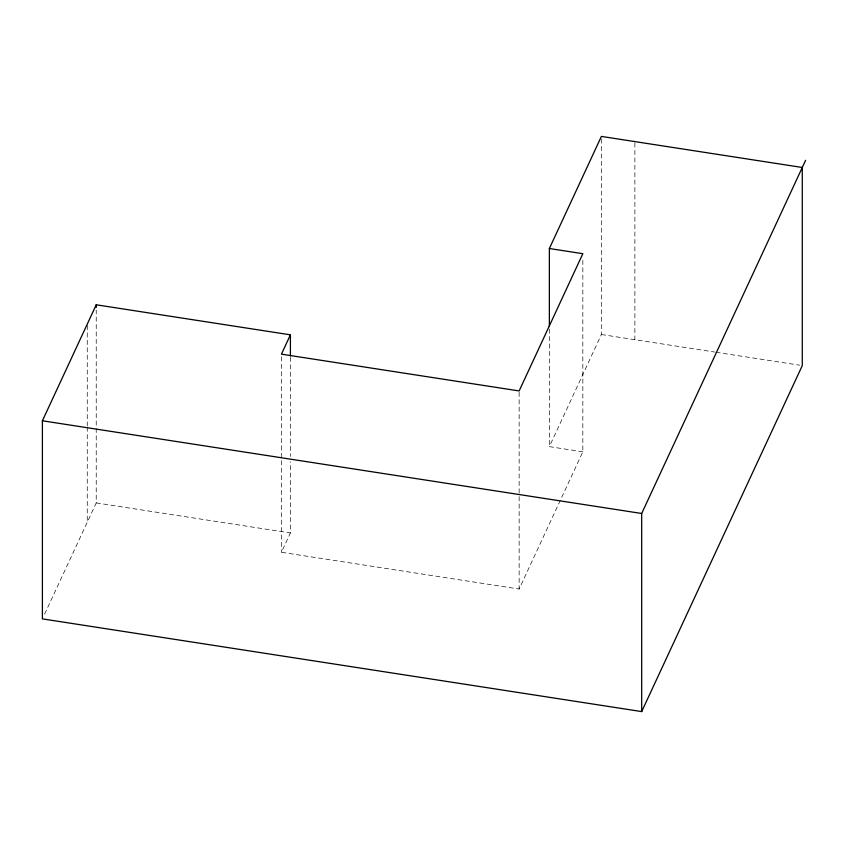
<?xml version="1.0" encoding="UTF-8"?>
<svg xmlns="http://www.w3.org/2000/svg" width="848" height="848" viewBox="0 0 848 848"><rect width="100%" height="100%" fill="white"/><g stroke="black" fill="none" stroke-linecap="round" stroke-linejoin="round"><path stroke-width="0.64" stroke-dasharray="4.24 3.18" d="M44.615 614.111L96.227 502.906L96.227 310.082M582.841 260.304L582.841 451.804L519.146 589.042L281.441 552.271L290.408 532.947L290.408 461.63M582.841 451.804L549.366 446.631L601.391 334.515L601.391 137.726M601.391 334.515L714.652 352.037M715.956 352.238L799.664 365.191M96.227 502.906L290.408 532.947M634.876 142.909L634.876 339.698M549.366 329.088L549.366 446.631M519.146 392.264L519.146 495.274M519.146 496.599L519.146 589.042M290.408 357.284L290.408 456.341M281.441 356.807L281.441 552.271M87.259 325.441L87.259 425.823M87.259 427.138L87.259 522.23"/><path stroke-width="1.27" d="M549.366 326.438L549.366 248.517L601.391 136.411L802.282 167.48L802.282 365.594L641.692 711.589L42.4 618.881L42.4 420.778L96.227 304.792L290.408 334.833L290.408 355.969M290.408 334.833L281.441 354.167L519.146 390.939L582.841 253.7L549.366 248.517M641.692 711.589L641.692 513.485L805.6 160.325M42.4 420.778L641.692 513.485M96.227 304.792L96.227 307.442"/></g></svg>
